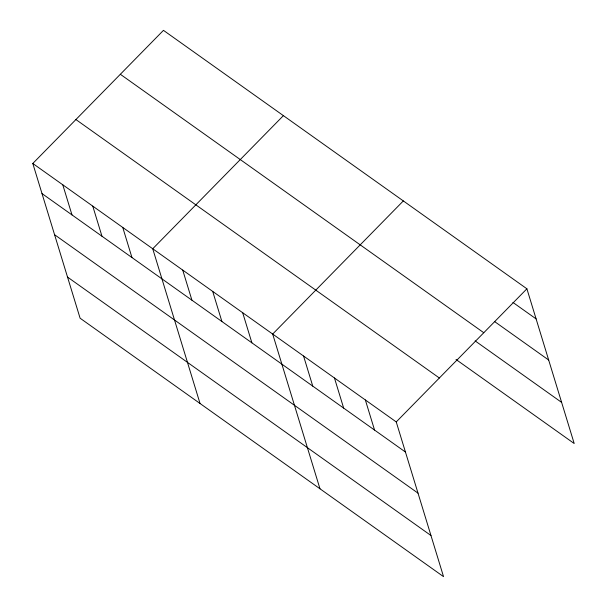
<?xml version="1.0" encoding="UTF-8"?>
<svg xmlns="http://www.w3.org/2000/svg" width="607" height="607" viewBox="0 0 607 607"><rect width="100%" height="100%" fill="white"/><g stroke="black" fill="none" stroke-linecap="round" stroke-linejoin="round"><path stroke-width="0.91" d="M32.801 163.48L396.242 421.926L443.542 576.65L80.101 318.205L32.801 163.48L163.458 30.35L526.899 288.795L574.199 443.52L456.039 359.496M283.393 115.641L152.736 248.764L200.037 403.488M403.329 200.925L272.672 334.055L319.972 488.779M396.242 421.926L526.899 288.795M512.93 302.43L536.102 318.903M494.614 321.581L548.675 360.027M120.338 74.282L483.779 332.727M475.129 340.891L561.627 402.395M75.913 119.549L439.354 377.994M42.004 193.587L405.446 452.033M54.577 234.712L418.018 493.157M67.529 277.08L430.97 535.526M365.346 399.952L374.557 430.059M334.457 377.986L343.661 408.094M303.561 356.021L312.764 386.128M242.686 312.726L251.89 342.834M212.7 291.406L221.904 321.513M182.722 270.085L191.926 300.192M122.751 227.443L131.954 257.55M92.765 206.122L101.968 236.229M62.779 184.801L71.99 214.908"/></g></svg>
